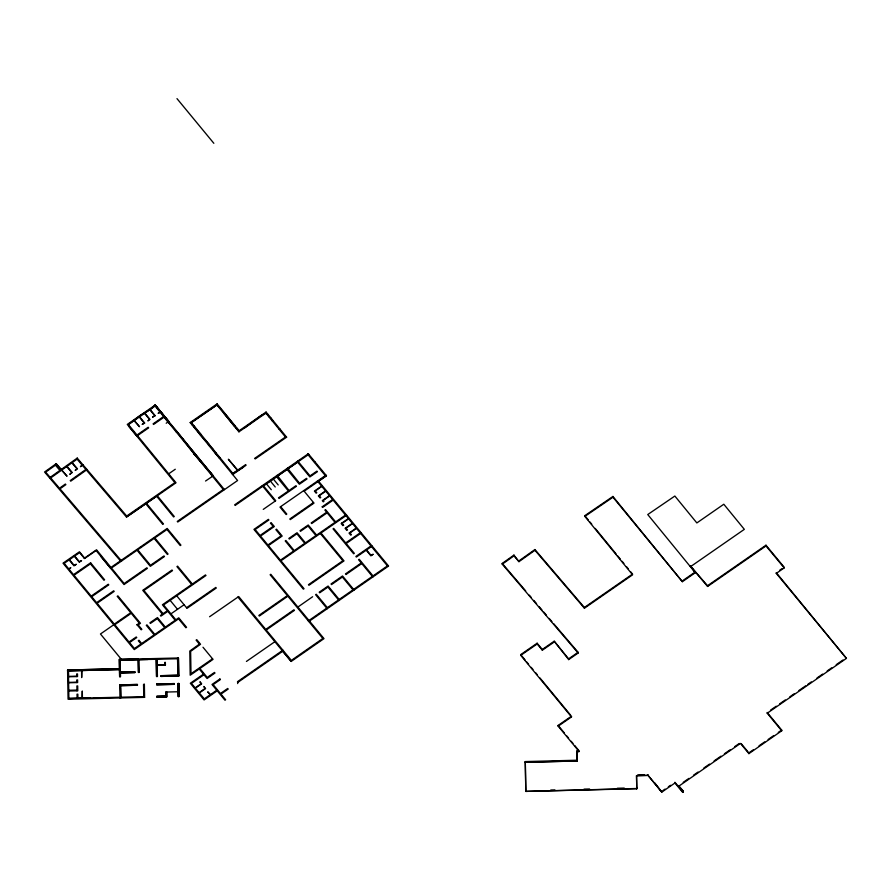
<?xml version="1.0" encoding="UTF-8"?>
<svg xmlns="http://www.w3.org/2000/svg" width="891" height="891" viewBox="0 0 891 891"><rect width="100%" height="100%" fill="white"/><g stroke="black" fill="none" stroke-linecap="round" stroke-linejoin="round"><path stroke-width="1.34" d="M120.118 659.385L120.441 676.637L119.661 676.659L119.338 659.407L178.423 657.981L178.757 675.979L161.071 676.403L161.059 675.656L177.877 675.255L177.61 658.75L139.041 659.685L139.252 672.427L138.428 672.449L138.239 658.95L119.338 659.407L119.617 676.659L120.441 676.637L120.162 660.142L147.939 659.451M121.577 560.985L59.987 488.825L65.867 484.637L65.366 484.047L59.485 488.235L50.698 477.944L77.083 459.155L77.239 458.108L126.7 516.045L174.881 482.632L127.279 424.428L155.246 405.037L168.722 421.51M263.257 509.385L275.731 500.709L263.424 485.829L308.13 454.822L308.286 453.764L326.451 475.727L304.165 491.208L313.988 503.125L290.321 519.587L289.82 518.996L313.498 502.524M219.331 458.208L219.988 457.751L215.577 453.619L212.826 448.997L208.405 444.843L209.062 444.386L199.851 434.385L193.715 425.62L192.534 425.441L191.32 422.702L216.959 404.915L217.126 403.857L239.122 430.754L238.955 431.812L216.959 404.915L191.32 422.523L190.173 422.557L237.585 480.527L177.766 522.015L177.276 521.424L223.953 489.048M216.959 404.915C223.819 412.466 230.892 420.352 236.527 428.838L237.184 428.382L238.955 431.812L265.908 413.112L266.075 412.065L286.612 437.169L255.249 458.91L254.592 458.431L285.465 437.024L286.612 437.169M215.577 453.619L215.834 452.673M68.373 670.867L119.505 669.531L68.373 670.867L68.484 675.133M143.774 697.386L143.551 684.333L144.375 684.31L143.574 685.335L144.42 686.928M244.791 427.758L260.785 415.729L265.908 413.112L268.068 414.504L268.714 416.543L271.12 418.224L272.423 421.087L273.091 420.63M77.083 459.155L126.489 517.036L133.773 512.08L176.028 482.766L128.427 424.573L139.787 415.752L150.145 409.504L155.246 405.037L224.443 489.649M49.54 477.81L77.283 458.063M82.106 465.035L80.446 466.695L83.03 464.857M69.921 474.19L72.271 472.52L66.992 466.338M86.527 468.989L70.244 480.572L70.745 481.162L87.028 469.579M554.247 641.966L542.341 650.218L542.285 649.472L554.202 641.208L568.67 659.596L578.136 653.036L502.268 564.181L502.223 563.424L513.94 555.093L518.963 561.664L534.956 550.282L534.912 549.535L518.918 560.918M502.268 564.181L513.984 555.839L513.94 555.093M314.49 462.518L315.147 462.061M295.923 485.718L289.029 490.518L277.19 475.337M306.537 478.333L299.532 483.2L287.515 468.176M316.94 471.094L310.046 475.894L297.772 461.059M296.413 486.308L279.017 498.414L278.515 497.824L288.372 490.974L276.555 476.685M307.027 478.924L299.365 484.259L287.058 469.379M317.43 471.695L309.879 476.952L297.572 462.073M325.961 475.137L279.997 507.113L286.134 514.53L286.791 514.074L280.654 506.656M321.595 486.107L314.423 491.108L316.138 493.191L316.795 492.734L315.325 490.941L321.84 486.408M325.538 490.874L318.354 495.875L320.069 497.958L320.727 497.501L319.256 495.708L325.783 491.175M329.47 495.641L322.286 500.642L323.266 501.833L323.923 501.377L323.188 500.475L329.715 495.931M322.219 506.779L332.666 499.506M333.167 500.096L322.653 507.413L322.208 506.868M348.37 518.54L341.175 523.552L342.89 525.634L343.547 525.178M342.077 523.396L348.626 518.84M352.313 523.307L345.107 528.318L346.822 530.401L347.479 529.945L346.009 528.163L352.558 523.607M356.255 528.062L349.038 533.085L350.753 535.168L351.41 534.711L349.94 532.929L356.5 528.363M360.187 532.829L345.697 542.909L333.702 528.408L333.045 528.864L353.66 553.779L354.317 553.322L346.187 543.51L361.334 532.974M371.001 545.938L355.877 556.463L356.367 557.053L372.148 546.083M297.884 607.049L312.63 596.736M361.245 562.956L345.485 573.927L345.986 574.517L361.746 563.558M308.319 620.927L387.44 565.885L387.93 566.476M308.821 621.517L388.587 566.019L318.577 481.207M282.904 650.185L237.563 681.637L238.053 682.228L282.725 651.243L282.235 650.653L291.19 661.445L324.001 638.624L270.786 574.294L270.129 574.751L287.381 595.6L258.836 615.458L259.337 616.049L287.871 596.19L322.843 638.479L291.357 660.398L266.22 630.004L294.431 610.38L293.941 609.778L265.73 629.414L238.71 596.547L209.585 616.739M779.625 570.296L781.875 568.725M525.813 790.651L525.857 791.397L636.775 788.502L636.53 775.66L648.058 775.437L661.813 792.121L674.955 783L682.695 792.377L683.352 791.921L678.686 786.263L740.454 743.428L748.908 753.63L781.719 730.798L767.24 713.212L846.45 658.382L776.295 573.392L784.18 567.912L784.136 567.155L765.97 545.203L707.543 585.721L707.588 586.467L766.015 545.949L765.97 545.203M753.385 749.732L748.863 752.873L748.908 753.63M759.043 745.789L764.701 741.858M768.098 739.497L773.756 735.565M778.277 732.413L781.674 730.052L767.184 712.466L767.24 713.212M128.427 424.573L155.067 406.084L155.056 405.037L169.09 421.966L168.087 422L164.122 417.144M142.282 424.328L144.186 423.002L139.297 417.033M152.684 417.111L154.7 415.707L149.811 409.737M159.957 412.065L158.13 413.335L160.202 412.366M163.621 416.543L153.107 423.838L153.597 424.439L164.768 416.687M136.813 436.078L148.663 427.858L148.173 427.257L136.323 435.487L128.705 426.165M166.216 423.247L167.597 422.289M190.173 422.557L217.126 403.857M168.7 473.812L175.271 469.245M239.122 430.754L266.075 412.065M84.289 558.267L96.529 549.78L110.952 567.422L167.163 528.441L180.918 545.125L180.249 545.57L166.996 529.488L111.442 568.013L124.139 583.549L146.87 567.779L147.36 568.38L124.038 584.552L100.961 556.552M205.554 481.029L213.172 475.872L179.202 434.485M90.604 562.8L73.508 574.65L69.086 569.282L70.812 567.612L68.841 568.981L64.174 563.324L79.622 552.609L84.534 558.568L96.117 550.538L110.785 568.469M242.731 466.661L243.243 467.285L232.183 473.912L245.727 464.579M232.696 474.547L246.061 465.28M308.286 453.764L234.667 504.829L235.157 505.431L298.262 461.661M113.614 624.869L100.46 633.991L121.376 659.362M136.891 624.825L139.319 623.143L131.222 613.309L114.783 624.702L129.028 641.988L136.256 636.976L136.757 637.566L129.518 642.578L134.43 648.537L141.012 643.981L138.305 640.707L138.963 640.25L141.669 643.525L154.154 634.86L146.291 625.326L146.948 624.869L154.811 634.403L164.679 627.565L157.306 618.632L150.401 623.422L149.911 622.82L157.473 617.574L165.336 627.108L175.193 620.27L167.82 611.337L160.926 616.127L160.425 615.525L167.33 610.736L162.418 604.777L205.476 574.918L205.977 575.508L163.565 604.922L175.85 619.813L178.746 617.808L186.598 627.342M170.938 613.854L184.092 604.744M186.542 607.718L215.8 587.425L216.29 588.027L187.032 608.319L176.719 595.801M345.53 515.054L335.662 521.892L325.527 509.63L324.87 510.086L326.641 512.225L311.193 522.939L311.683 523.54L327.131 512.826L335.005 522.349L316.606 535.112L308.23 524.988L300.011 530.691L300.512 531.292L308.063 526.046L315.949 535.569L305.424 542.864L297.059 532.74L288.84 538.442L289.33 539.044L296.892 533.798L304.767 543.321L294.253 550.616L285.877 540.492L285.22 540.948L293.596 551.072L280.442 560.194L268.391 545.604L282.191 536.037L276.522 529.187L275.865 529.644L281.044 535.892L267.901 545.002L260.528 536.07L274.317 526.503L271.109 522.638L270.452 523.095L273.158 526.369L260.038 535.469L255.127 529.51L268.893 519.965L268.403 519.364L253.946 529.399L303.374 589.163L304.031 588.706L280.932 560.784L346.677 515.187M212.537 658.805L190.997 673.741L190.629 651.377L200.542 644.249L196.766 639.682L196.109 640.139L199.406 644.115L189.794 651.031L190.195 675.233L199.228 668.974L207.08 678.508L214.976 673.039L214.486 672.438L207.247 677.45L199.885 668.517L213.027 659.396L202.992 647.234M203.482 674.131L190.329 683.252L204.084 699.936L217.237 690.815M203.972 674.732L191.476 683.397L195.162 687.863L201.076 683.753L199.94 681.738L201.656 683.831L195.407 688.164L199.094 692.63L205.008 688.52L203.872 686.504L205.587 688.598L199.339 692.931L204.251 698.889L210.176 694.78L207.714 691.806L210.499 694.557L216.747 690.224M246.428 661.434L274.862 641.709M707.588 586.467L690.369 565.985L695.303 572.713L682.372 581.689L612.919 496.465L584.808 515.666L584.852 516.424L632.599 574.806L584.418 608.23L584.373 607.484L632.554 574.06L630.817 571.933M574.695 745.5L579.05 750.79L577.012 750.846L577.056 751.592L579.105 751.536L558.178 726.165L571.51 716.932L520.745 655.364L520.7 654.618L537.128 643.213L542.285 649.472M520.745 655.364L537.173 643.97L537.128 643.213M690.425 566.732L744.33 529.343L723.804 504.239L696.851 522.939L674.855 496.042L647.746 514.553L695.303 572.713M568.67 659.596L568.625 658.85L578.092 652.279L553.712 623.722M682.317 580.943L695.258 571.955M558.178 726.165L558.134 725.419L571.454 716.186L571.51 716.932M662.859 790.607L665.054 789.092M668.339 786.809L670.533 785.283M683.208 782.343L688.932 778.378M693.51 775.203L698.087 772.029M703.801 768.064L709.526 764.099M714.092 760.925L720.964 756.158M724.394 753.786L730.108 749.821M734.685 746.647L739.263 743.473M682.695 792.377L683.308 791.175L678.641 785.517L678.686 786.263M317.898 481.652L326.451 475.727M770.581 710.116L776.239 706.207M779.636 703.857L785.294 699.936M789.816 696.807L794.349 693.666M798.871 690.536L805.664 685.836M807.925 684.266L811.322 681.916M816.98 678.006L822.638 674.086M827.16 670.956L831.693 667.816M836.215 664.686L843.009 659.986M126.489 517.036L157.317 495.752L174.268 516.49L173.611 516.936L156.649 496.209M235.046 425.764L234.378 426.221L224.276 413.792M279.184 429.339L279.841 428.894M584.852 516.424L612.963 497.211L612.919 496.465M308.13 454.822L308.832 454.421M94.335 697.876L100.861 697.675M90.147 697.931L68.874 698.455L68.418 670.767M176.05 431.745L177.064 431.712L194.283 454.031M199.851 434.385L200.854 434.351L193.737 426.912L193.715 425.62M156.237 659.262L156.56 676.514L157.384 676.492L157.094 659.251L157.384 676.492M165.392 664.675L157.184 664.875L164.991 664.686L164.946 662.436L165.403 665.042L157.195 665.243L165.403 665.042L165.347 662.425M119.483 668.684L67.582 670.043L68.072 699.223L144.587 697.363L144.375 684.31M119.55 672.193L134.875 671.792L134.886 672.538L119.561 672.939M178.757 675.979L161.071 676.403L161.059 675.712L178.701 675.244L178.712 675.979L178.423 657.981L177.554 658.003L177.899 676.002M178.846 683.486L177.988 683.508L178.233 696.55L179.058 696.539L178.846 683.486L179.058 696.539L178.233 696.55L178.022 683.508M120.597 687.529L120.775 697.196L143.763 696.639L144.587 697.363M166.673 692.029L166.751 696.829L156.905 697.074L156.894 696.305L165.915 696.105L156.883 696.317L156.905 697.085L166.762 696.829L166.673 692.029L165.849 692.051L165.926 696.851L165.849 692.051L178.155 691.75M119.973 697.965L120.797 697.943M525.267 761.571L577.19 760.212L577.234 760.97L525.311 762.328L525.267 761.571L525.857 791.397L636.775 788.713M637.767 774.88L644.16 774.713M654.885 782.989L661.813 792.121L648.047 775.359L636.53 775.66L636.787 788.947M550.772 789.994L554.926 789.894M584.039 789.125L589.586 788.981M617.318 788.257L624.246 788.078M120.162 660.142L138.216 659.708M119.494 668.785L67.582 670.043L67.605 670.89M120.363 672.137L134.875 671.792M120.374 672.894L134.886 672.538M68.507 676.392L76.715 676.202M68.518 676.77L77.539 676.547L77.495 673.93L76.682 673.941L76.726 676.57M68.607 682.395L76.815 682.194M68.618 682.773L77.64 682.551L77.595 679.922L76.782 679.944L76.826 682.573M68.741 690.269L76.949 690.068M68.752 691.026L77.784 690.803L77.695 685.925L76.882 685.947L76.96 690.826M68.874 698.455L119.962 697.219L119.75 684.912L137.392 684.455L137.414 685.235L119.773 685.691L119.75 684.912L137.403 684.488L137.414 685.235L120.586 685.636L120.552 684.889L120.775 697.196M579.105 751.536L577.056 751.592L577.212 760.97L525.311 762.217L525.79 791.397M69.988 474.135L71.692 472.453L66.669 466.572M152.584 416.999L155.279 415.785L150.145 409.504M168.087 422L177.064 431.712M194.038 454.087L213.172 475.872L193.703 453.33M690.369 565.985L707.543 585.721M534.912 549.535L584.373 607.484M534.956 550.282L584.418 608.23M513.984 555.839L518.963 561.664M502.223 563.424L525.712 590.933M529.321 595.166L531.125 597.282M533.843 600.456L536.549 603.63M539.255 606.793L541.962 609.967M543.777 612.084L546.484 615.258M549.19 618.432L551.897 621.606M72.204 462.629L77.472 468.811L75.189 470.437L76.904 468.744L71.881 462.863M55.944 463.888L67.059 476.217L56.267 463.654L44.55 471.996L120.92 561.441M59.931 470.448L55.442 465.191L45.675 472.141L50.197 477.431M155.134 405.127L168.778 421.476M741.245 743.695L748.017 751.859M766.015 545.949L784.18 567.912M307.629 454.221L325.304 475.594M317.43 481.073L387.44 565.885M373.006 575.92L359.24 559.281L358.583 559.737L372.839 576.978M320.983 533.041L344.015 560.885L308.954 585.276L308.464 584.685L342.868 560.751L320.326 533.497M273.27 478.968L278.204 484.938M270.318 481.029L275.252 486.987M266.376 483.768L271.298 489.727M354.128 589.998L342.534 575.976L331.04 583.973L331.53 584.574L342.367 577.034L352.981 589.853M275.074 501.165L262.277 485.684M339.193 599.454L328.088 586.033L319.223 592.192L319.713 592.793L327.921 587.08L339.025 600.501M327.365 607.673L316.272 594.252L315.614 594.709L327.209 608.731M237.942 597.07L291.19 661.445M176.986 98.623L213.84 143.306M674.91 782.253L682.651 791.631M537.173 643.97L542.341 650.218M520.7 654.618L525.066 659.919M526.826 662.046L528.575 664.174M531.203 667.348L532.952 669.475M535.569 672.66L537.329 674.788M539.946 677.962L570.585 715.117M558.134 725.419L564.237 732.825M566.854 735.988L568.592 738.104M571.209 741.279L572.958 743.395M366.557 549.959L370.99 555.327L373.206 554.247L370.901 555.85L366.234 550.181M341.832 523.095L343.603 525.245M146.425 503.304L163.465 523.953L162.808 524.409L145.768 503.749M154.811 537.941L168.065 554.013L167.408 554.469L154.154 538.387M192.333 584.028L177.587 566.153L176.93 566.609L191.676 584.485M137.715 549.792L150.49 565.273L163.966 555.928L164.456 556.519L150.323 566.331L137.058 550.248M170.148 600.356L177.509 609.299M185.941 627.799L178.579 618.866L134.263 649.595L63.016 563.179L79.455 551.785L84.612 558.044M163.064 613.699L143.897 590.466L172.498 570.63L172.008 570.028L142.749 590.321L162.407 614.155M90.581 562.778L104.603 579.785L103.946 580.241L90.437 563.847L73.998 575.252L91.194 596.101L108.29 584.251L108.78 584.841L91.684 596.703L96.607 602.661L113.692 590.8L114.182 591.401L97.097 603.252L114.293 624.112L130.721 612.707L117.211 596.324L117.868 595.867L140.477 623.277L138.172 624.881L141.858 629.347L141.201 629.803L137.047 624.769M74.688 556.029L79.355 561.686L81.571 560.617L79.277 562.21L74.354 556.251M69.431 559.671L74.098 565.34L76.314 564.27L74.009 565.863L69.097 559.904M612.963 497.211L682.372 581.689M584.808 515.666L588.272 519.921M590.009 522.037L591.747 524.164M595.221 528.408L616.06 553.89M617.797 556.017L620.403 559.203M622.141 561.319L623.878 563.446M626.473 566.631L628.211 568.748M554.202 641.208L568.625 658.85M265.908 413.112L285.465 437.024M237.708 470.058L228.341 459.233L237.374 470.292M232.863 473.5L191.32 422.523M155.067 406.084L223.296 489.504M144.888 413.157L150.011 419.427L147.873 420.908L149.443 419.36L144.554 413.379M139.62 416.799L144.754 423.08L142.348 424.283M134.363 420.452L139.497 426.722L134.04 420.675M140.533 546.896L141.023 547.497M309.478 621.06L309.979 621.818M846.45 658.382L776.25 572.646L776.295 573.392M781.674 730.052L781.719 730.798M683.308 791.175L683.352 791.921M648.002 774.613L648.047 775.359M636.731 787.744L636.775 788.502M578.092 652.279L578.136 653.036M237.563 681.637L237.685 683.586M577.012 750.846L577.234 760.97M164.946 662.436L164.991 664.686M138.239 658.917L138.495 672.449M156.27 659.262L156.56 676.514M81.961 670.444L81.66 677.583L81.549 670.455M82.418 698.121L82.295 691.004L82.005 698.132M77.907 698.232L77.84 694.178L77.016 694.2L77.083 698.254M219.888 678.998L212.002 684.466L224.977 700.203L225.635 699.747L220.968 694.089L228.196 689.066L227.706 688.476L220.467 693.488L213.149 684.6L220.378 679.588L219.888 678.998M174.324 683.586L156.682 684.054L156.693 684.767L174.335 684.344L174.324 683.586L156.682 684.021L156.705 684.756L174.346 684.31L174.324 683.586"/></g></svg>
